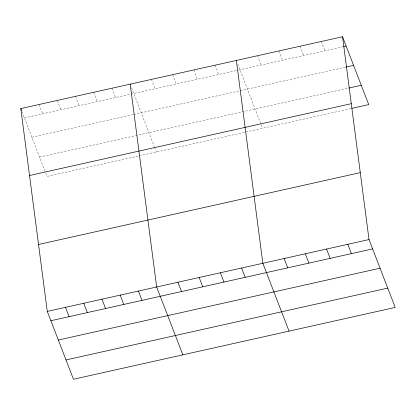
<?xml version="1.0" encoding="UTF-8"?>
<svg xmlns="http://www.w3.org/2000/svg" width="416" height="416" viewBox="0 0 416 416"><rect width="100%" height="100%" fill="white"/><g stroke="black" fill="none" stroke-linecap="round" stroke-linejoin="round"><path stroke-width="0.31" stroke-dasharray="2.08 1.56" d="M24.393 117.894L238.087 70.179M238.711 70.044L343.013 46.753M31.845 137.207L133.068 114.608M133.697 114.468L346.091 67.049M39.525 157.108L348.15 88.202M138.138 156.073L46.982 176.426L45.115 171.595M139.396 155.792L351.234 108.493M321.308 41.486L324.901 50.799M300.071 46.228L303.664 55.541M278.834 50.965L282.433 60.284M257.603 55.708L261.196 65.021M237.713 63.944L262.548 128.294M215.129 65.192L218.728 74.506M193.898 69.93L197.491 79.243M172.661 74.672L176.254 83.985M151.429 79.414L155.022 88.728M131.539 87.646L154.274 146.567M154.508 147.17L156.369 152.001M111.961 88.223L115.554 97.536M93.73 92.295L97.323 101.608M75.494 96.366L79.092 105.68M57.262 100.438L60.856 109.751M39.031 104.51L42.624 113.823M21.923 111.488L44.881 170.992"/><path stroke-width="0.62" d="M342.54 36.743L369.018 239.574L395.2 307.424L73.46 379.257L47.278 311.412L20.8 108.576L342.54 36.743L368.722 104.588L351.858 108.352M343.637 46.618L346.133 46.056M346.091 67.049L353.59 65.374M348.774 88.062L361.27 85.275M29.536 175.51L351.281 103.678M38.542 244.478L360.282 172.64M47.278 311.412L369.018 239.574M50.872 320.726L372.616 248.888M58.328 340.038L380.068 268.206M66.004 359.939L387.748 288.106M347.786 244.317L351.38 253.63M326.55 249.059L330.143 258.372M305.318 253.802L308.911 263.115M284.081 258.539L287.674 267.852M289.026 331.126L262.844 263.281L236.366 60.45M241.613 268.024L245.206 277.337M220.376 272.761L223.969 282.079M199.139 277.503L202.732 286.816M177.908 282.246L181.501 291.559M182.853 354.832L156.671 286.988L130.192 84.157M138.44 291.06L142.033 300.373M120.208 295.126L123.802 304.439M101.977 299.198L105.57 308.511M20.8 108.576L21.476 110.323M83.741 303.269L87.339 312.582M65.51 307.341L69.103 316.654"/></g></svg>
